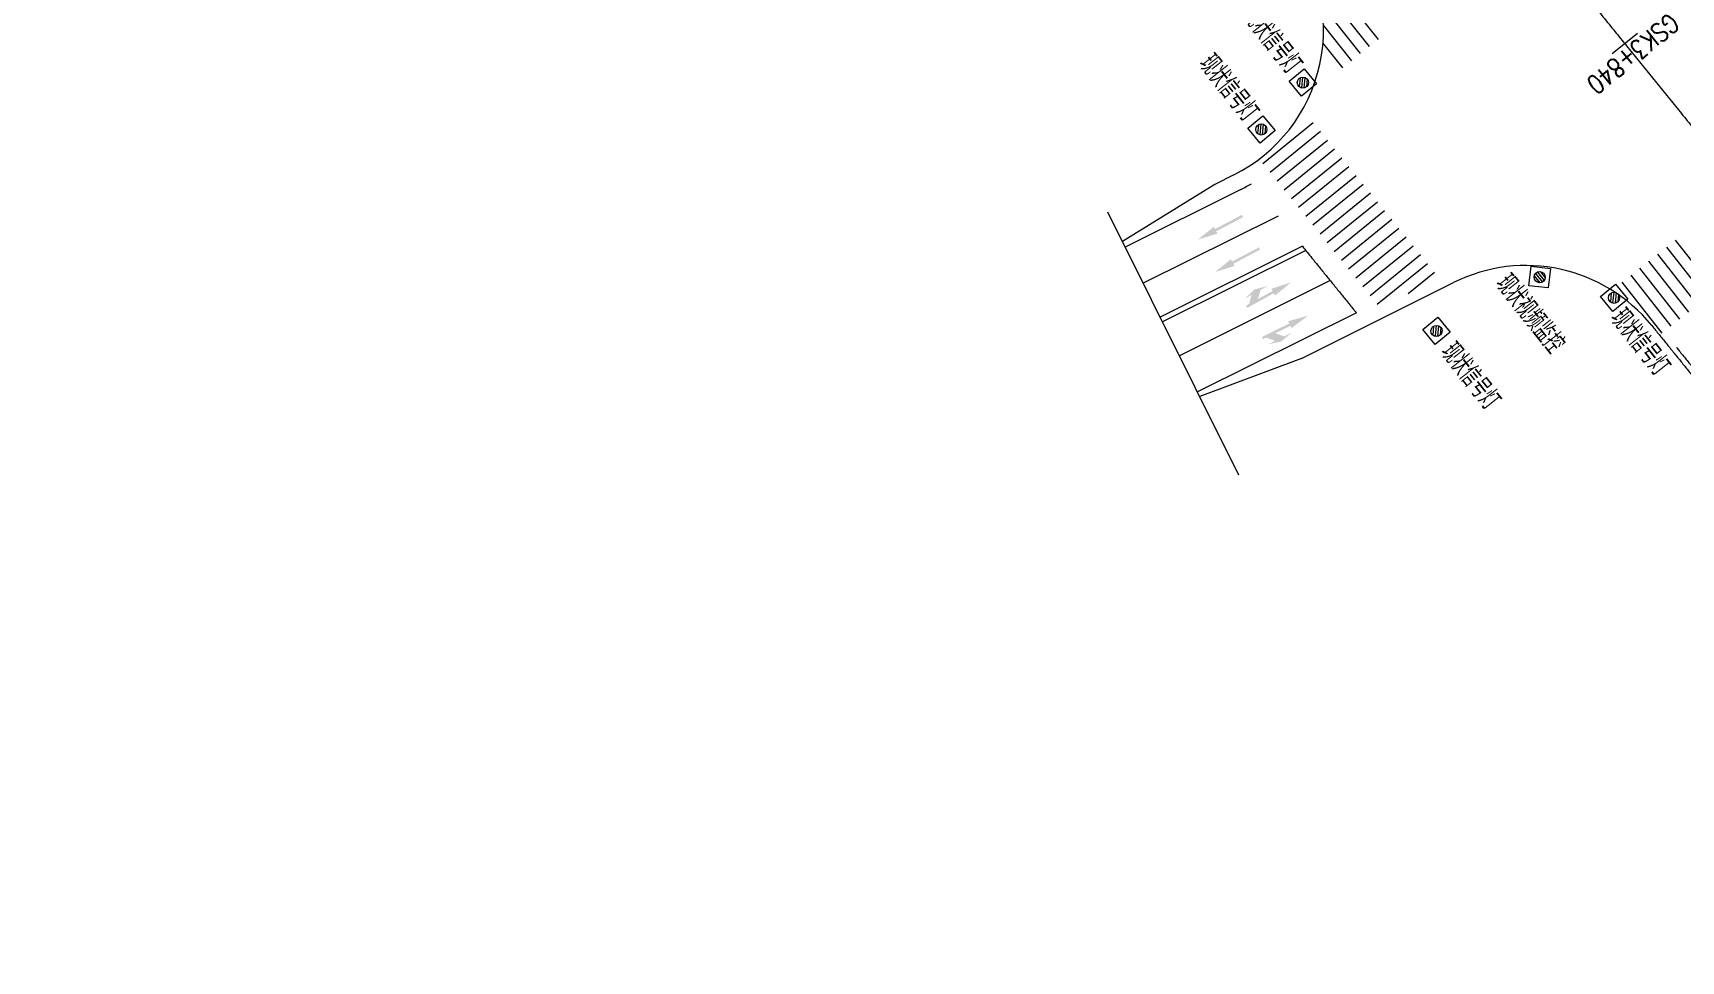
# Model space of a CAD drawing. Header units: millimetres. Extents: x 523446 to 528898, y 388189 to 392165.
# Drawn here: x 524080.9 to 524233.5, y 390643.9 to 390729.9 of the extents above; entities that cross this region are included whole.
import ezdxf
from ezdxf.enums import TextEntityAlignment as Align

# ---------------------------------------------------------------- set-up
doc = ezdxf.new("R2010")
doc.units = ezdxf.units.MM
doc.linetypes.add('ACAD_ISO04W100', pattern=[30, 24, -3, 0, -3])
doc.linetypes.add('白色虚线3米', pattern=[6, 3, -3])
for name, color, linetype, lineweight in [('0-现状交通设施2018', 7, 'Continuous', 0), ('0-现状信号灯', 7, 'Continuous', 40), ('000-scy-车道标线(实)', 7, 'Continuous', 40), ('人行横道', 7, 'Continuous', 30)]:
    doc.layers.add(name, color=color, linetype=linetype, lineweight=lineweight)
for name, color, linetype in [('000-scy-箭头', 7, 'Continuous'), ('000-scy-道路标线', 122, '白色虚线3米'), ('GSS-标注路线桩号', 7, 'Continuous'), ('MEDS道路平面中线-GSS', 7, 'Continuous'), ('车行道边线', 5, 'ACAD_ISO04W100')]:
    doc.layers.add(name, color=color, linetype=linetype)
doc.styles.add('HZTXT_S', font='TXT_S.shx', dxfattribs={"width": 0.75, "bigfont": 'HZTXT.shx'})
doc.styles.add('MEDS', font='TXT_S.SHX', dxfattribs={"width": 0.75, "bigfont": 'hztxt.shx'})

# ---------------------------------------------------------------- blocks, each defined once
blk = doc.blocks.new('7')
at = {"layer": '0-现状信号灯', "linetype": 'Continuous', "lineweight": 0, "ltscale": 0.005}
for p, q in [((525414.9, 388753.36), (525416.62, 388753.9)), ((525415.44, 388751.64), (525414.9, 388753.36)), ((525415.94, 388753.28), (525415.56, 388752.55)), ((525416.18, 388753.26), (525415.71, 388752.36)), ((525416.37, 388753.15), (525415.92, 388752.27)), ((525416.51, 388752.92), (525416.18, 388752.28)), ((525416.62, 388753.9), (525417.16, 388752.19)), ((525417.16, 388752.19), (525415.44, 388751.64))]:
    blk.add_line(p, q, dxfattribs=at)
blk.add_ellipse((525416.02, 388752.77), major_axis=(0.365, 0.365), ratio=1, start_param=3.156470216024712, end_param=9.439655523204298, dxfattribs=at)

msp = doc.modelspace()

# ---------------------------------------------------------------- hatches: boundary and pattern name
at = {"layer": '000-scy-箭头', "linetype": 'ByBlock', "lineweight": 0}
for points in [[(524190.25, 390711.93), (524190.36, 390711.73), (524192.85, 390713.04), (524192.96, 390712.83), (524190.47, 390711.52), (524190.58, 390711.31), (524188.76, 390710.75)], [(524191.84, 390708.93), (524191.94, 390708.72), (524194.43, 390710.03), (524194.54, 390709.83), (524192.05, 390708.51), (524192.16, 390708.31), (524190.34, 390707.74)], [(524197.4, 390706.79), (524195.92, 390705.58), (524195.81, 390705.79), (524193.35, 390704.43), (524193.23, 390704.63), (524193.51, 390704.79), (524193.75, 390705.63), (524193.14, 390705.3), (524194.01, 390706.13), (524195.26, 390706.46), (524194.58, 390706.09), (524194.33, 390705.24), (524195.7, 390705.99), (524195.58, 390706.2)], [(524198.97, 390703.7), (524197.13, 390703.19), (524197.23, 390702.98), (524194.71, 390701.74), (524194.81, 390701.53), (524195.09, 390701.67), (524195.93, 390701.38), (524195.3, 390701.07), (524196.49, 390701.31), (524197.47, 390702.14), (524196.77, 390701.79), (524195.94, 390702.08), (524197.34, 390702.77), (524197.44, 390702.56)]]:
    msp.add_hatch(color=4, dxfattribs=at).paths.add_polyline_path(points)

# ---------------------------------------------------------------- linework, layer by layer
at = {"layer": '000-scy-车道标线(实)', "color": 4, "linetype": 'ByBlock', "lineweight": 0, "ltscale": 0.5}
for points in [[(524192.76, 390715.4), (524182.04, 390710.06)], [(524201.03, 390706.95), (524187.06, 390699.99)], [(524203.45, 390703.97), (524188.73, 390696.64)]]:
    msp.add_lwpolyline(points, dxfattribs=at)
at = {"layer": '000-scy-车道标线(实)', "color": 7, "linetype": 'ByBlock', "lineweight": 0}
msp.add_lwpolyline([(524192.76, 390715.4, 0.016927), (524193.74, 390715.93, 0.016927)], format="xyb", dxfattribs=at)
at = {"layer": '000-scy-车道标线(实)', "color": 4, "linetype": 'ByBlock', "lineweight": 0, "ltscale": 0.5}
msp.add_lwpolyline([(524233.08, 390700.77, 0.000002), (524233.33, 390700.45, 0.000006), (524233.99, 390699.65, 0.000006), (524234.64, 390698.84, 0.000006), (524235.3, 390698.03, 0.000006), (524235.95, 390697.22, 0.000006), (524236.61, 390696.41, 0.000007), (524237.26, 390695.61, 0.000007), (524237.92, 390694.8, 0.000007), (524238.57, 390693.99, 0.000007), (524239.23, 390693.18, 0.000007), (524239.88, 390692.37, 0.000007), (524240.54, 390691.56, 0.000007), (524241.19, 390690.76, 0.000007), (524241.85, 390689.95, 0.000007), (524242.5, 390689.14, 0.000007), (524243.16, 390688.33, 0.000007), (524243.81, 390687.52, 0.000007), (524244.47, 390686.71, 0.000008)], format="xyb", dxfattribs=at)
at = {"layer": '000-scy-车道标线(实)', "color": 2, "linetype": 'ByBlock', "lineweight": 0}
for points in [[(524198.45, 390710.13), (524185.28, 390703.57)], [(524198.77, 390709.73), (524185.5, 390703.13)]]:
    msp.add_lwpolyline(points, dxfattribs=at)
at = {"layer": '000-scy-道路标线', "linetype": 'ByBlock', "lineweight": 0, "flags": 128}
msp.add_lwpolyline([(524235.83, 390702.93, 0.000002), (524236.05, 390702.66, 0.000006), (524236.71, 390701.85, 0.000006), (524237.36, 390701.04, 0.000006), (524238.02, 390700.23, 0.000006), (524238.67, 390699.43, 0.000006), (524239.33, 390698.62, 0.000007), (524239.98, 390697.81, 0.000007), (524240.64, 390697, 0.000007), (524241.29, 390696.19, 0.000007), (524241.95, 390695.38, 0.000007), (524242.6, 390694.58, 0.000007), (524243.26, 390693.77, 0.000007), (524243.91, 390692.96, 0.000007), (524244.57, 390692.15, 0.000007)], format="xyb", dxfattribs=at)
msp.add_lwpolyline([(524196.19, 390712.92), (524183.72, 390706.71)], dxfattribs=at)
at = {"layer": 'GSS-标注路线桩号', "color": 7, "linetype": 'ByBlock', "lineweight": 0}
msp.add_line((524229.46, 390729.84), (524227.13, 390727.95), dxfattribs=at)
at = {"layer": 'MEDS道路平面中线-GSS', "color": 6, "linetype": 'ByBlock', "lineweight": 0}
for points in [[(524199.74, 390764.07, -0.000001), (524200.81, 390762.75, -0.000001), (524201.88, 390761.43, -0.000002), (524202.96, 390760.11, -0.000002), (524204.03, 390758.78, -0.000002), (524205.1, 390757.46, -0.000002), (524206.18, 390756.14, -0.000002), (524207.25, 390754.82, -0.000003), (524208.33, 390753.5, -0.000003), (524209.4, 390752.17, -0.000003), (524210.47, 390750.85, -0.000003), (524211.55, 390749.53, -0.000003), (524212.62, 390748.21, -0.000004), (524213.69, 390746.89, -0.000004), (524214.77, 390745.56, -0.000004), (524215.84, 390744.24, -0.000004), (524216.91, 390742.92, -0.000005), (524217.98, 390741.6, -0.000005), (524219.06, 390740.28, -0.000005), (524220.13, 390738.95, -0.000005), (524221.2, 390737.63, -0.000005), (524222.28, 390736.31, -0.000006), (524223.35, 390734.99, -0.000006), (524224.42, 390733.66, -0.000006), (524225.5, 390732.34, -0.000006), (524226.57, 390731.02, -0.000006), (524227.64, 390729.7, -0.000007), (524228.72, 390728.37, -0.000007), (524229.79, 390727.05, -0.000007), (524230.86, 390725.73, -0.000007), (524231.93, 390724.41, -0.000008), (524233.01, 390723.09, -0.000008), (524234.08, 390721.76, -0.000008), (524235.15, 390720.44, -0.000008), (524236.23, 390719.12, -0.000008), (524237.3, 390717.8, -0.000009), (524238.37, 390716.47, -0.000009), (524239.44, 390715.15, -0.000009), (524240.52, 390713.83, -0.000009), (524241.59, 390712.5, -0.000009), (524242.66, 390711.18, -0.00001), (524243.73, 390709.86, -0.00001), (524244.8, 390708.54, -0.00001), (524245.88, 390707.21, -0.00001)], [(524193.3, 390772, -0.000003), (524192.22, 390773.32, -0.000006)]]:
    msp.add_lwpolyline(points, format="xyb", dxfattribs=at)
at = {"layer": '人行横道', "color": 4, "linetype": 'ByBlock', "lineweight": 0}
for points in [[(524204.66, 390728.63), (524200.93, 390733.32)], [(524205.49, 390729.28), (524201.75, 390733.97)], [(524203.84, 390727.97), (524200.22, 390732.53)], [(524203.02, 390727.32), (524200.39, 390730.61)], [(524202.2, 390726.66), (524200.35, 390728.98)], [(524194.79, 390717.81), (524199.45, 390721.6)], [(524195.45, 390717), (524200.11, 390720.78)], [(524196.11, 390716.18), (524200.77, 390719.96)], [(524196.77, 390715.37), (524201.43, 390719.15)], [(524197.43, 390714.55), (524202.09, 390718.33)], [(524198.09, 390713.74), (524202.75, 390717.52)], [(524198.76, 390712.92), (524203.42, 390716.7)], [(524199.42, 390712.11), (524204.08, 390715.89)], [(524200.08, 390711.29), (524204.74, 390715.07)], [(524200.74, 390710.48), (524205.4, 390714.26)], [(524201.4, 390709.66), (524206.06, 390713.44)], [(524202.06, 390708.85), (524206.72, 390712.63)], [(524202.73, 390708.03), (524207.39, 390711.81)], [(524203.39, 390707.22), (524208.05, 390711)], [(524204.05, 390706.4), (524208.71, 390710.18)], [(524235.88, 390705.33), (524232.18, 390710.05)], [(524236.71, 390705.98), (524233, 390710.7)], [(524204.71, 390705.58), (524209.37, 390709.36)], [(524205.37, 390704.77), (524210.03, 390708.55)], [(524234.23, 390704.04), (524230.52, 390708.76)], [(524235.05, 390704.69), (524231.35, 390709.41)], [(524208.25, 390705.75), (524210.69, 390707.73)], [(524232.58, 390702.74), (524228.87, 390707.46)], [(524233.4, 390703.39), (524229.7, 390708.11)], [(524231.75, 390702.09), (524228.05, 390706.81)]]:
    msp.add_lwpolyline(points, dxfattribs=at)
msp.add_lwpolyline([(524198.45, 390710.13, 0.000471), (524199.33, 390709.04, 0.000004), (524199.99, 390708.23, 0.000004), (524200.64, 390707.42, 0.000004), (524201.3, 390706.62, 0.000004), (524201.95, 390705.81, 0.000004), (524202.61, 390705, 0.000004), (524203.26, 390704.19, 0.000001), (524203.45, 390703.97, 0.000001)], format="xyb", dxfattribs=at)
at = {"layer": '车行道边线', "color": 5, "linetype": 'Continuous', "lineweight": 0}
for p, q in [((524190.33, 390715.86), (524181.79, 390710.57)), ((524192.57, 390688.94), (524180.43, 390713.3)), ((524198.35, 390699.75), (524188.94, 390696.22))]:
    msp.add_line(p, q, dxfattribs=at)
for points in [[(524192.09, 390716.74, 0.480184), (524197.05, 390739.62)], [(524230.79, 390702.79, 0.351392), (524212.45, 390706.78)]]:
    msp.add_lwpolyline(points, format="xyb", dxfattribs=at)
for points in [[(524192.09, 390716.74), (524190.33, 390715.86)], [(524198.35, 390699.75), (524212.45, 390706.78)]]:
    msp.add_lwpolyline(points, dxfattribs=at)
at = {"layer": '车行道边线', "color": 5, "linetype": 'Continuous', "lineweight": 0, "flags": 128}
msp.add_lwpolyline([(524230.79, 390702.79), (524230.98, 390702.56, 0.000006), (524231.63, 390701.76, 0.000006), (524232.29, 390700.95, 0.000006), (524232.94, 390700.14, 0.000006), (524233.6, 390699.33, 0.000006), (524234.25, 390698.52, 0.000006), (524234.91, 390697.72, 0.000006), (524235.56, 390696.91, 0.000006), (524236.22, 390696.1, 0.000007), (524236.87, 390695.29, 0.000007), (524237.53, 390694.48, 0.000007), (524238.18, 390693.67, 0.000007), (524238.84, 390692.87, 0.000007), (524239.49, 390692.06, 0.000007), (524240.15, 390691.25, 0.000007), (524240.8, 390690.44, 0.000007), (524241.46, 390689.63, 0.000007), (524242.11, 390688.82, 0.000007), (524242.77, 390688.02, 0.000007), (524243.42, 390687.21, 0.000007), (524244.08, 390686.4, 0.000008)], format="xyb", dxfattribs=at)

# ---------------------------------------------------------------- block references
at = {"layer": '0-现状交通设施2018', "color": 6, "linetype": 'ByBlock', "lineweight": 0}
for p, rotation in [((182562.13, -166477.82), 21.98884776731727), ((182558.28, -166482.16), 21.98884776731727), ((667499.72, -246993.09), 66.16543911732666), ((182590.94, -166497.75), 21.98884776731727), ((182574.5, -166500.82), 21.98884776731727)]:
    msp.add_blockref('7', p, dxfattribs=dict(at, rotation=rotation))

# ---------------------------------------------------------------- texts
at = {"layer": '0-现状交通设施2018', "linetype": 'ByBlock', "lineweight": 0, "style": 'HZTXT_S', "width": 0.7}
for s, p in [('现状信号灯', (524197.84, 390726.49)), ('现状信号灯', (524193.82, 390722.08)), ('现状视频监控', (524222.16, 390700.62)), ('现状信号灯', (524231.91, 390698.53)), ('现状信号灯', (524216.21, 390695.38))]:
    msp.add_text(s, height=2, rotation=308.371, dxfattribs=at).set_placement(p, align=Align.MIDDLE_RIGHT)
at = {"layer": 'GSS-标注路线桩号', "color": 7, "linetype": 'ByBlock', "lineweight": 0, "style": 'MEDS', "width": 0.8}
msp.add_text('GSK3+840', height=1.75, rotation=219.0552, dxfattribs=at).set_placement((524229.06, 390727.95), align=Align.MIDDLE)

doc.saveas('drawing.dxf')
